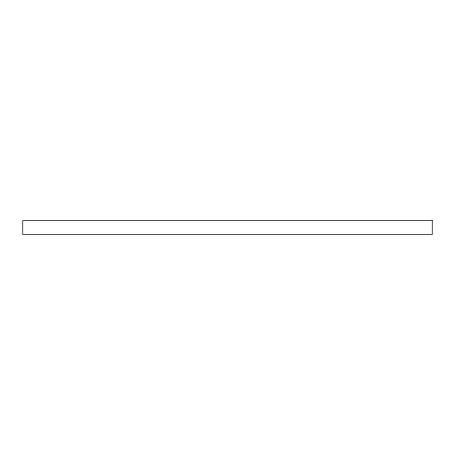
<?xml version="1.0" encoding="UTF-8"?>
<svg xmlns="http://www.w3.org/2000/svg" width="455" height="455" viewBox="0 0 455 455"><rect width="100%" height="100%" fill="white"/><g stroke="black" fill="none" stroke-linecap="round" stroke-linejoin="round"><path stroke-width="0.68" d="M432.25 220.476L22.75 220.476L22.75 234.524L432.25 234.524L432.25 220.476"/></g></svg>
